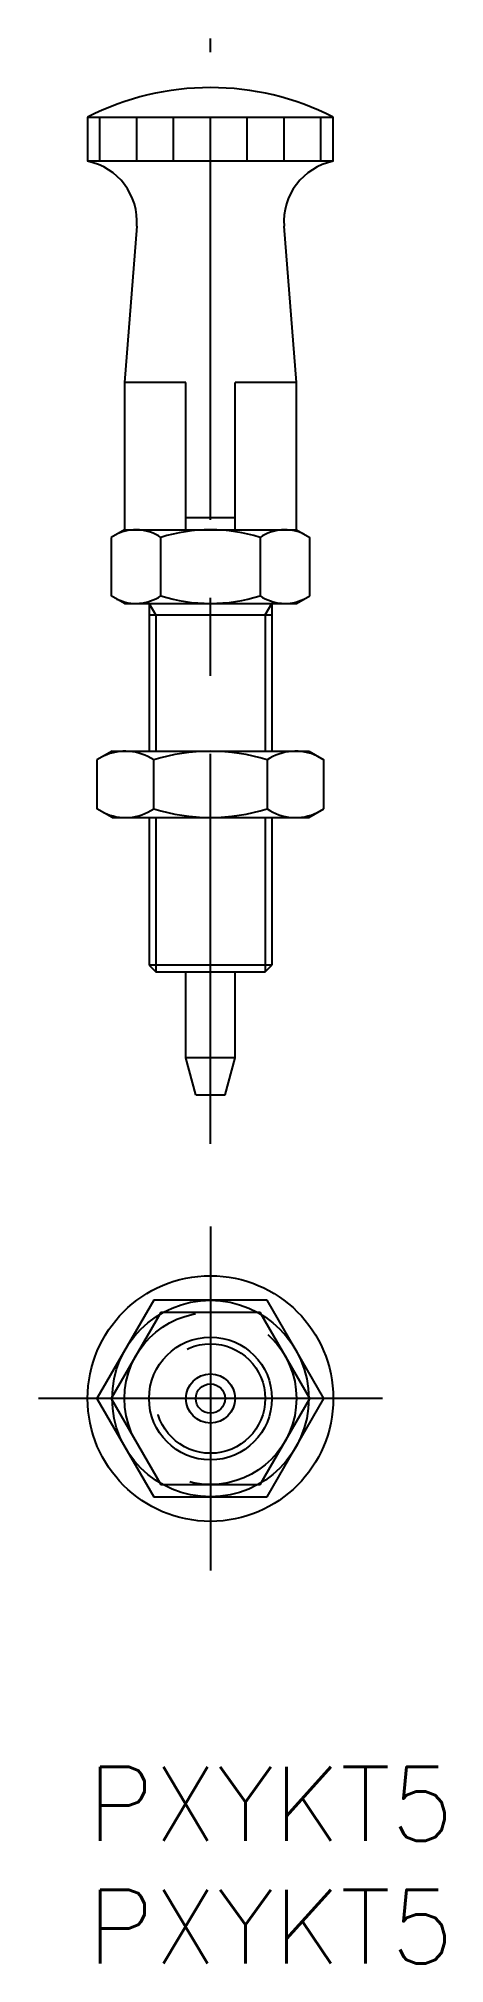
# Model space of a CAD drawing. Extents: x -2 to 14.5, y -8 to 70.4.
import ezdxf

# ---------------------------------------------------------------- set-up
doc = ezdxf.new("R2010")
doc.units = 0
doc.header["$LTSCALE"] = 0.5
doc.linetypes.add('CENTER', pattern=[50.8, 31.75, -6.35, 6.35, -6.35])
doc.linetypes.add('DASHED', pattern=[19.05, 12.7, -6.35])
for name, color, linetype in [('MSM_CENTER', 1, 'CENTER'), ('MSM_CONTINUOUS', 7, 'CONTINUOUS'), ('MSM_DASHED', 4, 'DASHED'), ('MSM_NARROW', 5, 'CONTINUOUS'), ('MSM_PART_NUMBER', 7, 'CONTINUOUS')]:
    doc.layers.add(name, color=color, linetype=linetype)
doc.styles.get("Standard").update_dxf_attribs({"font": 'txt.shx', "height": 1, "bigfont": 'bigfont.shx'})

# ---------------------------------------------------------------- blocks, each defined once
blk = doc.blocks.new('*U2')
at = {"layer": 'MSM_PART_NUMBER'}
blk.add_text('PXYKT5', height=3, dxfattribs=at).set_placement((0, -3))
blk = doc.blocks.new('*U3')
at = {"layer": 'MSM_PART_NUMBER'}
blk.add_text('PXYKT5', height=3, dxfattribs=at).set_placement((0, -8))

msp = doc.modelspace()

# ---------------------------------------------------------------- linework, layer by layer
at = {"layer": 'MSM_CENTER'}
for p, q in [((5, 25.369), (5, 70.369)), ((5, 22), (5, 8)), ((12, 15), (-2, 15))]:
    msp.add_line(p, q, dxfattribs=at)
at = {"layer": 'MSM_CONTINUOUS'}
for p, q in [((0, 67.169), (0, 65.369)), ((0, 67.169), (10, 67.169)), ((0.5, 65.369), (0.5, 67.169)), ((2, 65.369), (2, 67.169)), ((3.5, 65.369), (3.5, 67.169)), ((5, 65.369), (5, 67.169)), ((6.5, 65.369), (6.5, 67.169)), ((8, 65.369), (8, 67.169)), ((9.5, 65.369), (9.5, 67.169)), ((10, 65.369), (10, 67.169)), ((10, 65.369), (0, 65.369)), ((2, 62.722), (1.5, 56.369)), ((8.5, 56.369), (8, 62.722)), ((1.5, 56.369), (1.5, 50.369)), ((4, 56.369), (1.5, 56.369)), ((4, 50.369), (4, 56.369)), ((8.5, 56.369), (6, 56.369)), ((6, 50.369), (6, 56.369)), ((8.5, 50.369), (8.5, 56.369)), ((1.5, 50.369), (0.959, 50.056)), ((1.5, 50.369), (8.5, 50.369)), ((4, 50.869), (6, 50.869)), ((8.5, 50.369), (9.041, 50.056)), ((0.959, 50.056), (0.959, 47.681)), ((2.979, 47.681), (2.979, 50.056)), ((7.021, 50.056), (7.021, 47.681)), ((9.041, 47.681), (9.041, 50.056)), ((1.5, 47.369), (0.959, 47.681)), ((1.5, 47.369), (8.5, 47.369)), ((2.5, 47.369), (2.5, 41.354)), ((7.5, 47.369), (7.5, 41.354)), ((8.5, 47.369), (9.041, 47.681)), ((2.5, 46.9), (7.5, 46.9)), ((1, 41.354), (0.381, 40.997)), ((0.381, 40.997), (0.381, 39.011)), ((1, 41.354), (9, 41.354)), ((2.691, 39.011), (2.691, 40.997)), ((7.309, 40.997), (7.309, 39.011)), ((9, 41.354), (9.619, 40.997)), ((9.619, 39.011), (9.619, 40.997)), ((1, 38.654), (0.381, 39.011)), ((1, 38.654), (9, 38.654)), ((2.5, 38.654), (2.5, 32.639)), ((7.5, 38.654), (7.5, 32.639)), ((9, 38.654), (9.619, 39.011)), ((7.5, 32.639), (2.5, 32.639)), ((2.5, 32.639), (2.77, 32.369)), ((2.77, 32.369), (7.23, 32.369)), ((4, 28.869), (4, 32.369)), ((6, 28.869), (6, 32.369)), ((7.23, 32.369), (7.5, 32.639)), ((4.402, 27.369), (4, 28.869)), ((6, 28.869), (4, 28.869)), ((5.598, 27.369), (6, 28.869)), ((4.402, 27.369), (5.598, 27.369)), ((2.691, 19), (0.381, 15)), ((7.309, 19), (2.691, 19)), ((9.619, 15), (7.309, 19)), ((0.381, 15), (2.691, 11)), ((7.309, 11), (9.619, 15)), ((2.691, 11), (7.309, 11))]:
    msp.add_line(p, q, dxfattribs=at)
for radius in [5, 4, 2.5, 1, 0.598]:
    msp.add_circle((5, 15), radius, dxfattribs=at)
for centre, radius, start, end in [((5, 57.352), 11.017, 63.00853, 116.99147), ((-0.492, 62.918), 2.5, 355.49978, 78.64327), ((10.492, 62.918), 2.5, 101.35673, 184.50022), ((1.969, 48.58), 1.789, 55.61575, 115.61575), ((5, 43.681), 6.687, 72.41205, 107.58795), ((8.031, 48.58), 1.789, 64.38425, 124.38425), ((1.969, 49.158), 1.789, 244.38425, 304.38425), ((5, 54.056), 6.687, 252.41205, 287.58795), ((8.031, 49.158), 1.789, 235.61575, 295.61575), ((1.536, 39.309), 2.045, 55.61575, 115.61575), ((5, 33.711), 7.643, 72.41205, 107.58795), ((8.464, 39.309), 2.045, 64.38425, 124.38425), ((1.536, 40.699), 2.045, 244.38425, 304.38425), ((5, 46.297), 7.643, 252.41205, 287.58795), ((8.464, 40.699), 2.045, 235.61575, 295.61575)]:
    msp.add_arc(centre, radius, start, end, dxfattribs=at)
at = {"layer": 'MSM_DASHED'}
for p, q in [((2.979, 18.5), (0.959, 15)), ((7.021, 18.5), (2.979, 18.5)), ((9.041, 15), (7.021, 18.5)), ((0.959, 15), (2.979, 11.5)), ((7.021, 11.5), (9.041, 15)), ((2.979, 11.5), (7.021, 11.5))]:
    msp.add_line(p, q, dxfattribs=at)
for radius in [3.5, 2.23]:
    msp.add_circle((5, 15), radius, dxfattribs=at)
at = {"layer": 'MSM_NARROW'}
for p, q in [((2.77, 46.9), (2.5, 47.369)), ((7.23, 46.9), (7.5, 47.369)), ((2.77, 46.9), (2.77, 41.354)), ((7.23, 46.9), (7.23, 41.354)), ((2.77, 38.654), (2.77, 32.369)), ((7.23, 38.654), (7.23, 32.369))]:
    msp.add_line(p, q, dxfattribs=at)

# ---------------------------------------------------------------- block references
at = {"layer": 'MSM_CONTINUOUS'}
for name in ['*U2', '*U3']:
    msp.add_blockref(name, (0, 0), dxfattribs=at)

doc.saveas('drawing.dxf')
